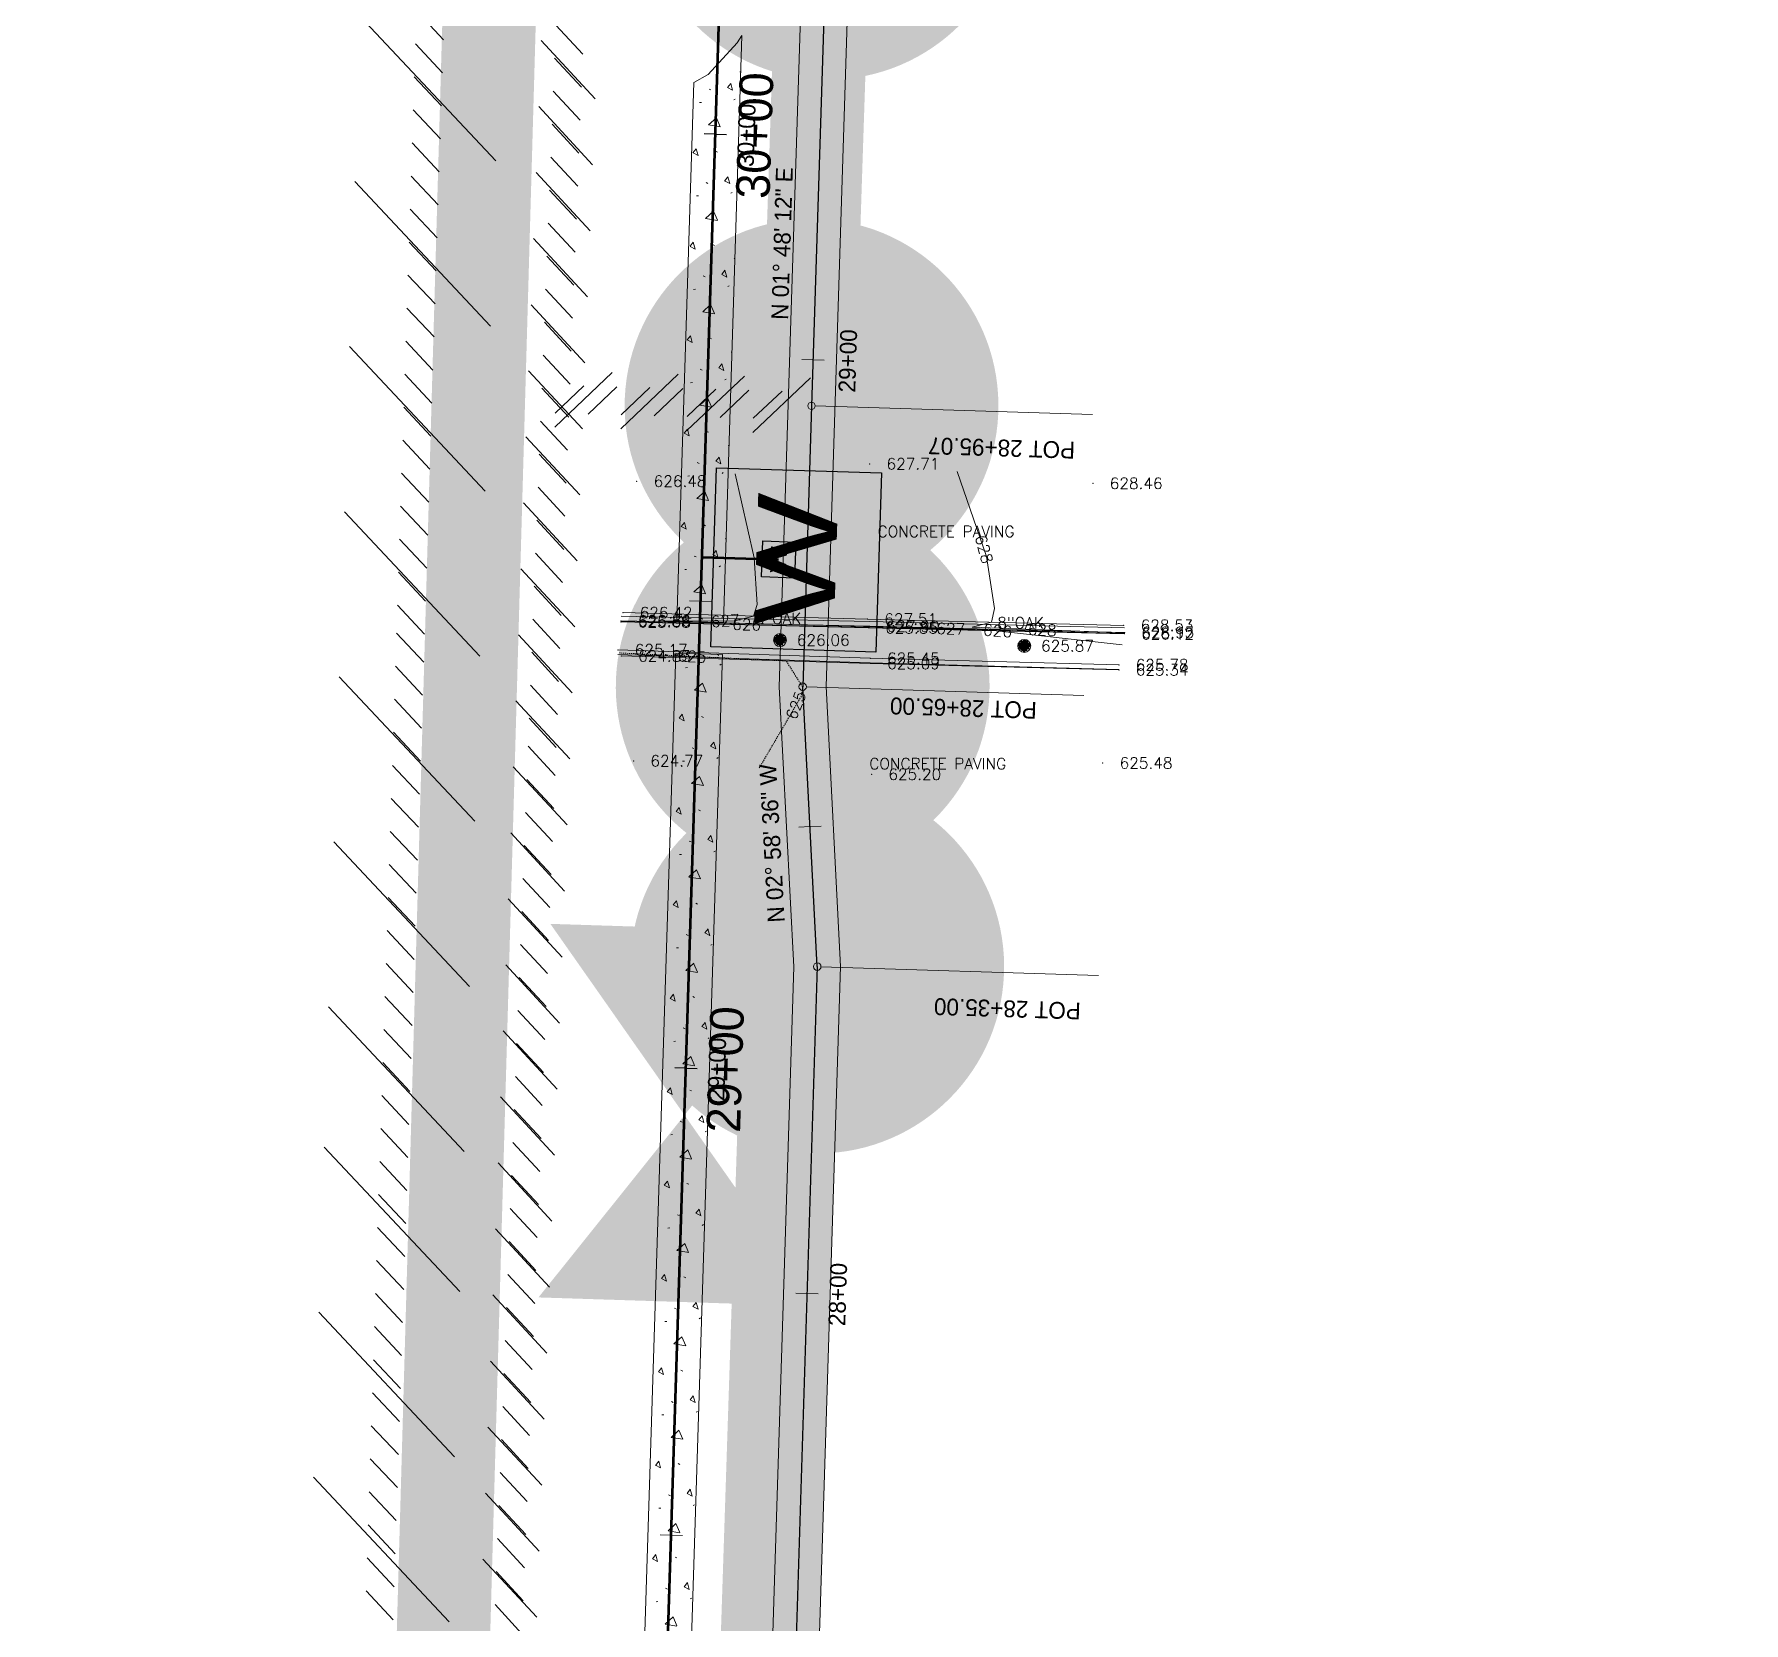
# Model space of a CAD drawing. Extents: x 2536931 to 2538613, y 7112513 to 7131087.
# Drawn here: x 2538331.3 to 2538514.2, y 7127698 to 7127868 of the extents above; entities that cross this region are included whole.
import ezdxf
from ezdxf.enums import TextEntityAlignment as Align

# ---------------------------------------------------------------- set-up
doc = ezdxf.new("R2010")
doc.units = 0
doc.header["$MEASUREMENT"] = 0
doc.linetypes.add('HIDDEN2', pattern=[0.1875, 0.125, -0.0625])
for name, color, linetype, lineweight in [('C-PVMT-CONC-REPAIR', 7, 'Continuous', 0), ('C-SSWR-MHOL', 6, 'Continuous', 30), ('C-SSWR-MHOL-200SCALE', 6, 'Continuous', 30), ('C-SSWR-MHOL-20SCALE', 6, 'Continuous', 30), ('C-SSWR-UGND', 1, 'Continuous', 30), ('C-SSWR-UGND-ABAN', 7, 'Continuous', 13), ('C-SSWR-UGND-ABAN-20-SCALE', 7, 'Continuous', 13), ('C-WATR-INST-100SCALE', 7, 'Continuous', 30), ('C-WATR-INST-200SCALE', 3, 'Continuous', 30), ('C-WATR-INST-20SCALE', 30, 'Continuous', 30), ('C-WATR-INST-40SCALE', 1, 'Continuous', 30), ('C-WATR-UGND', 4, 'Continuous', 53), ('C-WATR-UGND-ABANDON-100', 7, 'Continuous', 13), ('C-WATR-UGND-ABANDON-20', 7, 'Continuous', 13), ('CONCRETE REPAIR', 7, 'Continuous', 13), ('D_ALIGN_WL_20_SCALE', 7, 'Continuous', 30), ('D_ALIGN_WL_40_SCALE', 7, 'Continuous', 30), ('D_ALIGN_WL_POT_20_SCALE', 7, 'Continuous', 0), ('distance', 54, 'Continuous', 0), ('PT', 7, 'Continuous', 0), ('PTELEV', 5, 'Continuous', 0), ('V-PVMT-CONC', 8, 'Continuous', 0), ('V-ROAD-CURB-BACK', 8, 'Continuous', 0), ('V-ROAD-CURB-FACE', 54, 'Continuous', 0), ('V-SITE-VEGE', 8, 'Continuous', 0), ('V-SITE-VEGE-DESC', 8, 'Continuous', 0), ('V-TINN-BRKL', 100, 'Continuous', 0), ('V-TOPO-MAJR', 252, 'HIDDEN2', 0), ('V-TOPO-MINR', 8, 'Continuous', 0)]:
    doc.layers.add(name, color=color, linetype=linetype, lineweight=lineweight)
doc.layers.add('C-WATR-UGND-OLD', color=56, linetype='Continuous', lineweight=53, plot=False)
doc.styles.add('L90', font='simplex.shx', dxfattribs={"height": 0.007499985})
doc.styles.add('Outline', font='simplex.shx', dxfattribs={"height": 0.08999982000000001})
doc.styles.add('PTXT', font='romans.shx')
doc.styles.add('ROMANS', font='romans.shx')
doc.styles.add('Style-BRIDGE', font='BRIDGE.shx')

# ---------------------------------------------------------------- blocks, each defined once
blk = doc.blocks.new('TREE')
at = {"linetype": 'Continuous', "flags": 128}
blk.add_lwpolyline([(0.03453942202031612, 0, 0.9999999999999999), (-0.03453942202031612, -2.114859783171583e-18, 0.9999999999999999), (0.03453942202031612, 2.114859783171583e-18)], format="xyb", dxfattribs=at)
for points in [[(0.03453942202031612, 0.004934202879667282), (-0.03453942202031612, 0.004934202879667282)], [(-0.03453942202031612, 0), (0.03453942202031612, 0)], [(-0.02960521867498755, 0.01480260957032442), (0.02960521867498755, 0.01480260957032442)], [(0.02960521867498755, 0.009868406690657139), (-0.02960521867498755, 0.009868406690657139)], [(-0.02960521867498755, 0.009868406690657139), (0.02467101579532027, 0.009868406690657139)], [(-0.02960521867498755, 0.004934202879667282), (0.02467101579532027, 0.004934202879667282)], [(0.02467101579532027, 0.02467101532965899), (-0.02467101579532027, 0.02467101532965899)], [(-0.0197368124499917, 0.0197368124499917), (0.0197368124499917, 0.0197368124499917)], [(0.01480260957032442, 0.0197368124499917), (-0.0197368124499917, 0.0197368124499917)], [(0.009868406224995852, 0.02467101532965899), (-0.009868406224995852, 0.02467101532965899)], [(-0.004934203345328569, 0.02960521914064884), (0.009868406224995852, 0.02960521914064884)], [(-0.02960521867498755, -0.004934202879667282), (0.02960521867498755, -0.004934202879667282)], [(-0.02960521867498755, -0.004934202879667282), (0.02960521867498755, -0.004934202879667282)], [(-0.02960521867498755, -0.009868406690657139), (0.02467101579532027, -0.009868406690657139)], [(0.0197368124499917, -0.01480260957032442), (-0.02467101579532027, -0.01480260957032442)], [(0.02960521867498755, -0.01480260957032442), (-0.02467101579532027, -0.01480260957032442)], [(0.01480260957032442, -0.0197368124499917), (-0.0197368124499917, -0.0197368124499917)], [(-0.01480260957032442, -0.02467101532965899), (0.01480260957032442, -0.02467101532965899)], [(-0.009868406224995852, -0.02467101532965899), (0.004934203345328569, -0.02467101532965899)], [(-0.004934203345328569, -0.02960521914064884), (0.004934203345328569, -0.02960521914064884)]]:
    blk.add_lwpolyline(points, dxfattribs=at)
blk = doc.blocks.new('WVP40SC')
at = {"layer": 'C-WATR-INST-40SCALE', "extrusion": (0, 0, -1)}
blk.add_solid([(3.999999997206032, -2.999999999534339), (3.999999998137355, 3.000000000465661), (0, 0)], dxfattribs=at)
at = {"layer": 'C-WATR-INST-40SCALE'}
blk.add_solid([(0, 0), (4, -3), (3.999999998137355, 3)], dxfattribs=at)
blk = doc.blocks.new('WVP40SC_1')
at = {"layer": 'C-WATR-INST-20SCALE', "extrusion": (0, 0, -1)}
blk.add_solid([(3.999999998137355, -3.000000000465661), (4, 2.999999999534339), (0, 2.328306436538696e-10)], dxfattribs=at)
at = {"layer": 'C-WATR-INST-20SCALE'}
blk.add_solid([(0, 2.328306436538696e-10), (4, -3.000000000698492), (4, 2.999999999534339)], dxfattribs=at)
blk = doc.blocks.new('WVP40SC_2')
at = {"layer": 'C-WATR-INST-200SCALE', "extrusion": (0, 0, -1)}
blk.add_solid([(3.999999997322448, -2.999999999708962), (3.99999999802094, 3.000000000116415), (-1.164153218269348e-10, -1.164153218269348e-10)], dxfattribs=at)
at = {"layer": 'C-WATR-INST-200SCALE'}
blk.add_solid([(1.164153218269348e-10, -1.164153218269348e-10), (4, -3), (3.999999998486601, 3.000000000116415)], dxfattribs=at)
blk = doc.blocks.new('WMP20SC new')
at = {"layer": 'C-WATR-INST-20SCALE', "lineweight": 30, "flags": 128}
blk.add_lwpolyline([(-1.91872423607856, 1.76674608013127), (1.918724237941206, 1.766746080160374), (1.918724239803851, -1.766746078967117), (-1.918724237941206, -1.766746079083532)], close=True, dxfattribs=at)
at = {"layer": 'C-WATR-INST-20SCALE', "color": 7, "linetype": 'Continuous', "lineweight": 30, "insert": (1.862645149230957e-09, 5.820766091346741e-10), "char_height": 1.71, "attachment_point": 5, "line_spacing_factor": 0.7228915662650602, "style": 'Outline'}
blk.add_mtext('\\FBRIDGE.shx;\\W1.315789x;W', dxfattribs=at)
blk = doc.blocks.new('WVP40SC_3')
at = {"layer": 'C-WATR-UGND-OLD', "extrusion": (0, 0, -1)}
blk.add_solid([(3.99999999802094, -3), (3.999999998137355, 3), (2.328306436538696e-10, 0)], dxfattribs=at)
at = {"layer": 'C-WATR-UGND-OLD'}
blk.add_solid([(-2.328306436538696e-10, 0), (3.999999998952262, -3.000000001862645), (3.999999997671694, 2.999999998137355)], dxfattribs=at)
blk = doc.blocks.new('WMP20SC new_1')
at = {"layer": 'C-WATR-INST-100SCALE', "flags": 128}
blk.add_lwpolyline([(-1.918724236544222, 1.766746079680161), (1.91872423782479, 1.766746079738368), (1.918724239338189, -1.76674607944733), (-1.918724237941206, -1.766746079541917)], close=True, dxfattribs=at)
at = {"layer": 'C-WATR-INST-100SCALE', "insert": (1.047737896442413e-09, 8.731149137020111e-11), "char_height": 1.71, "attachment_point": 5, "line_spacing_factor": 0.7228915662650602, "style": 'Outline'}
blk.add_mtext('\\FBRIDGE.shx;\\W1.315789x;W', dxfattribs=at)

msp = doc.modelspace()

# ---------------------------------------------------------------- hatches: boundary and pattern name
at = {"layer": 'C-PVMT-CONC-REPAIR'}
h = msp.add_hatch(dxfattribs=at)
h.set_pattern_fill('CONCRT', color=256, style=0)
h.set_pattern_definition([(152.1355248209764, (2538407.269536098, 7127604.851696271), (42.5826772186707, -21.08053903225683), [0.5130576257247974, -66.85109641780194]), (51.28488407367871, (2538406.815964636, 7127605.09149005), (-45.06632780193993, -57.80037044386563), [0.4587984732531098, -85.907224504536]), (-74.12813139764626, (2538407.102919467, 7127605.449474636), (7.709349004171636, -29.85240338619116), [0.6205643215135919, -113.2709701531786]), (170.0786525998155, (2538409.25397124, 7127607.407589216), (8.640717972897601, -0.272062332645243), [1.067516979292661, -68.79251325975032]), (41.75592187740309, (2538408.202418763, 7127607.591518252), (-44.44541515612263, -38.08014307483501), [0.949112355026388, -70.62918411115112]), (-66.25569713189599, (2538408.910445711, 7127608.223587951), (40.40948295831011, -90.10133482386401), [0.8669700086520753, -119.4077244411781]), (150.7811753192905, (2538404.721506571, 7127602.984817352), (76.52463646444379, -41.88901573186842), [1.067542726633911, -106.0586195774457]), (22.73084704936189, (2538403.789796121, 7127603.505934526), (-17.59189226870386, -9.315989019224821), [0.9593965342929128, -46.55558557661607]), (-86.7952140969481, (2538404.67467651, 7127603.876647905), (-0.3104563229086549, -9.860113684515309), [0.8746361534466565, -98.15343322589648]), (31.3037303101705, (2538405.557071756, 7127607.770934826), (-44.13495883321397, -28.22002939031971), [0.1334455779716291, -72.11028650308852]), (153.6623056138943, (2538404.013600707, 7127609.892586606), (16.97097962288655, -10.40423834980579), [0.1822172544540465, -47.33276485645494]), (153.6623056138943, (2538411.189732895, 7127606.779172228), (16.97097962288655, -10.40423834980579), [0.1822172544540468, -47.33276485645494]), (153.6623056138943, (2538408.991828785, 7127605.164003012), (16.97097962288655, -10.40423834980579), [0.1822172544540468, -47.33276485645494]), (4.706564633651872, (2538409.594707506, 7127609.545681238), (-78.07691807898708, -7.411552690708121), [0.1674874858916947, -86.84355046332485]), (153.6623056138943, (2538404.30087318, 7127605.496794121), (16.97097962288655, -10.40423834980579), [0.1822172544540474, -47.33276485645494]), (153.6623056138943, (2538408.145168547, 7127602.377241859), (16.97097962288655, -10.40423834980579), [0.1822172544540468, -47.33276485645494]), (152.1355248209764, (2538410.087919955, 7127602.353121761), (42.5826772186707, -21.08053903225683), [0.5130576257247976, -66.85109641780194]), (51.28488407367871, (2538409.634348494, 7127602.592915541), (-45.06632780193993, -57.80037044386563), [0.4587984732531104, -85.907224504536]), (-74.12813139764626, (2538409.921303324, 7127602.950900127), (7.709349004171636, -29.85240338619116), [0.6205643215135918, -113.2709701531786]), (152.1355248209764, (2538406.099007124, 7127609.697382261), (42.5826772186707, -21.08053903225683), [0.513057625724798, -66.85109641780194]), (51.28488407367871, (2538405.645435662, 7127609.937176041), (-45.06632780193993, -57.80037044386563), [0.4587984732531103, -85.907224504536]), (-74.12813139764626, (2538405.932390493, 7127610.295160628), (7.709349004171636, -29.85240338619116), [0.6205643215135919, -113.2709701531786]), (31.3037303101705, (2538402.442837134, 7127602.2419431), (-44.13495883321397, -28.22002939031971), [0.1334455779716288, -72.11028650308853]), (31.3037303101705, (2538402.67723169, 7127611.0268691), (-44.13495883321397, -28.22002939031971), [0.1334455779716275, -72.11028650308853])])
h.paths.add_polyline_path([(2538410.330767849, 7127538.243699503), (2538399.153779868, 7127183.261805594), (2538401.653035637, 7127183.182987255), (2538401.022614578, 7127163.192925493), (2538391.027583692, 7127163.508136023), (2538391.658004755, 7127183.498197786), (2538394.156264421, 7127183.41941086), (2538405.333244441, 7127538.40105192), (2538412.568171737, 7127768.182831949), (2538411.010240661, 7127798.142352495), (2538413.691929854, 7127883.312982546), (2538417.095481026, 7127911.970481057), (2538426.515902999, 7128211.16371978), (2538423.956468682, 7128211.25211751), (2538424.646816962, 7128231.240199441), (2538434.640857928, 7128230.895025302), (2538433.950509652, 7128210.906943372), (2538431.512946703, 7128210.991131908), (2538422.086176008, 7127911.596257333), (2538418.682624835, 7127882.938758822), (2538416.014331842, 7127798.193592988), (2538417.572262918, 7127768.234072441)])
at = {"layer": 'C-SSWR-MHOL'}
h = msp.add_hatch(color=256, dxfattribs=at)
edge = h.paths.add_edge_path()
edge.add_arc((2538414.458692059, 7127828.225885157), 4, 87.51717387362392, 447.5171738736239)
h = msp.add_hatch(color=256, dxfattribs=at)
edge = h.paths.add_edge_path()
edge.add_arc((2538413.512286252, 7127798.167972741), 4, 87.51717387362392, 447.5171738736239)
h = msp.add_hatch(color=256, dxfattribs=at)
edge = h.paths.add_edge_path()
edge.add_arc((2538415.07021731, 7127768.208452537), 4, 87.51717387362392, 447.5171738736239)
at = {"layer": 'C-SSWR-MHOL-200SCALE'}
h = msp.add_hatch(color=256, dxfattribs=at)
edge = h.paths.add_edge_path()
edge.add_arc((2538416.187277344, 7127883.125870683), 20, 87.51717387362392, 447.5171738736239)
h = msp.add_hatch(color=256, dxfattribs=at)
edge = h.paths.add_edge_path()
edge.add_arc((2538414.458692059, 7127828.225885157), 20, 87.51717387362392, 447.5171738736239)
h = msp.add_hatch(color=256, dxfattribs=at)
edge = h.paths.add_edge_path()
edge.add_arc((2538413.512286252, 7127798.167972742), 20, 87.51717387362392, 447.5171738736239)
h = msp.add_hatch(color=256, dxfattribs=at)
edge = h.paths.add_edge_path()
edge.add_arc((2538415.07021731, 7127768.208452537), 20, 87.51717387362392, 447.5171738736239)
at = {"layer": 'C-SSWR-MHOL-20SCALE'}
h = msp.add_hatch(color=256, dxfattribs=at)
edge = h.paths.add_edge_path()
edge.add_arc((2538414.458692059, 7127828.225885157), 2, 87.51717387362392, 447.5171738736239)
h = msp.add_hatch(color=256, dxfattribs=at)
edge = h.paths.add_edge_path()
edge.add_arc((2538413.512286252, 7127798.167972742), 2, 87.51717387362392, 447.5171738736239)
h = msp.add_hatch(color=256, dxfattribs=at)
edge = h.paths.add_edge_path()
edge.add_arc((2538415.07021731, 7127768.208452537), 2, 87.51717387362392, 447.5171738736239)
at = {"layer": 'CONCRETE REPAIR', "linetype": 'Continuous', "lineweight": 0}
h = msp.add_hatch(dxfattribs=at)
h.set_pattern_fill('CONCR2', color=256, style=0)
h.set_pattern_definition([(152.3801793891913, (2538403.876486932, 7127904.955827684), (18.05215802146476, -10.57427742297627), [0.6155599584930781, -91.24487212770222]), (51.25908035067683, (2538403.331074182, 7127905.241202867), (-47.80968413999423, -58.522068948359), [0.5530492494665268, -137.0635884912605]), (-74.77780532769594, (2538403.677172329, 7127905.67257225), (-0.3152104807449808, -9.995030883035255), [0.7439415867128298, -30.63158929425395]), (170.4465304784673, (2538406.257844086, 7127908.02278882), (63.9705792769891, -12.0223937728288), [1.280899122686873, -72.90219892531864]), (42.24493468914496, (2538404.994709565, 7127908.235377027), (-9.49889473184985, -9.705407613064748), [1.145481644332329, -113.9124993177135]), (-67.13168068760736, (2538405.842683929, 7127909.0054859), (8.868473770359888, -10.28465415300576), [1.044811367710422, -20.96482147935225]), (149.6398272386985, (2538400.818603178, 7127902.71560219), (8.868473770359888, -10.28465415300576), [1.280946622619382, -19.64023289121301]), (21.71902998814786, (2538399.713318898, 7127903.363036287), (-27.86626323405958, -9.126161073123734), [1.131261174213902, -48.97461125170539]), (-87.03151612080137, (2538400.764271518, 7127903.78166552), (6.031579443655061, -100.2399321003231), [1.045274116904012, -109.3378040158537]), (31.33853245723518, (2538401.821642336, 7127908.459089351), (-28.18147371480457, -19.12119195615899), [0.1601003591501281, -54.70882027505316]), (154.668325562604, (2538399.969721202, 7127911.004978929), (27.23584227256963, -10.86390069294678), [0.218908656749796, -49.8869637691695]), (154.668325562604, (2538408.580720626, 7127907.268444474), (27.23584227256963, -10.86390069294678), [0.218680274601986, -49.88719215131731]), (154.668325562604, (2538405.943319776, 7127905.330365058), (27.23584227256963, -10.86390069294678), [0.218908656749796, -49.8869637691695]), (4.404996721731115, (2538404.02107515, 7127910.635092204), (9.18368425110487, -0.289623269970507), [0.2009853850408034, -92.22408592274884]), (154.668325562604, (2538400.314119534, 7127905.730001934), (27.23584227256963, -10.86390069294678), [0.218680274601986, -49.88719215131731]), (154.668325562604, (2538404.927162194, 7127901.986483796), (27.23584227256963, -10.86390069294678), [0.218807135395535, -49.88706529052376]), (152.3801793891913, (2538407.258398699, 7127901.957236245), (18.05215802146476, -10.57427742297627), [0.6156681330067361, -91.24476395318857]), (51.25908035067683, (2538406.712890102, 7127902.242661578), (-47.80968413999423, -58.522068948359), [0.5532699658746363, -137.0633677748524]), (-74.77780532769594, (2538407.059126372, 7127902.674203116), (-0.3152104807449808, -9.995030883035255), [0.7441444448872616, -30.63138643607952]), (152.3801793891913, (2538402.472081056, 7127910.770735525), (18.05215802146476, -10.57427742297627), [0.6155599584930781, -91.24487212770222]), (51.25908035067683, (2538401.926668306, 7127911.056110707), (-47.80968413999423, -58.522068948359), [0.5530492494665264, -137.0635884912605]), (-74.77780532769594, (2538402.272766453, 7127911.487480091), (-0.3152104807449808, -9.995030883035255), [0.7439415867128306, -30.63158929425395]), (31.33853245723518, (2538408.039958434, 7127903.905818937), (-28.18147371480457, -19.12119195615899), [0.1601003591501281, -54.70882027505316]), (32.41786453939834, (2538407.696185975, 7127910.929645226), (-28.18147371480457, -19.12119195615899), [0.1602390791910638, -88.73932242703911])])
h.paths.add_polyline_path([(2538405.029899862, 7127805.037439836), (2538400.030855388, 7127805.146560878), (2538401.849401588, 7127862.810958517), (2538403.395502144, 7127863.700125117), (2538406.506248652, 7127867.083706106), (2538407.010591579, 7127867.843320024)])
h = msp.add_hatch(dxfattribs=at)
h.set_pattern_fill('CONCR2', color=256, style=0)
h.set_pattern_definition([(152.3801793891913, (2538425.201645926, 7127693.667474851), (18.05215802146476, -10.57427742297627), [0.6155599584930781, -91.24487212770222]), (51.25908035067683, (2538424.656233176, 7127693.952850034), (-47.80968413999423, -58.522068948359), [0.5530492494665268, -137.0635884912605]), (-74.77780532769594, (2538425.002331322, 7127694.384219417), (-0.3152104807449808, -9.995030883035255), [0.7439415867128298, -30.63158929425395]), (170.4465304784673, (2538427.583003079, 7127696.734435987), (63.9705792769891, -12.0223937728288), [1.280899122686873, -72.90219892531864]), (42.24493468914496, (2538426.319868559, 7127696.947024194), (-9.49889473184985, -9.705407613064748), [1.145481644332329, -113.9124993177135]), (-67.13168068760736, (2538427.167842922, 7127697.717133067), (8.868473770359888, -10.28465415300576), [1.044811367710422, -20.96482147935225]), (149.6398272386985, (2538422.143762172, 7127691.427249357), (8.868473770359888, -10.28465415300576), [1.280946622619382, -19.64023289121301]), (21.71902998814786, (2538421.038477891, 7127692.074683454), (-27.86626323405958, -9.126161073123734), [1.131261174213902, -48.97461125170539]), (-87.03151612080137, (2538422.089430511, 7127692.493312687), (6.031579443655061, -100.2399321003231), [1.045274116904012, -109.3378040158537]), (31.33853245723518, (2538423.146801329, 7127697.170736518), (-28.18147371480457, -19.12119195615899), [0.1601003591501281, -54.70882027505316]), (154.668325562604, (2538421.294880195, 7127699.716626096), (27.23584227256963, -10.86390069294678), [0.218908656749796, -49.8869637691695]), (154.668325562604, (2538429.905879619, 7127695.980091641), (27.23584227256963, -10.86390069294678), [0.218680274601986, -49.88719215131731]), (154.668325562604, (2538427.268478769, 7127694.042012225), (27.23584227256963, -10.86390069294678), [0.218908656749796, -49.8869637691695]), (4.404996721731115, (2538425.346234143, 7127699.346739371), (9.18368425110487, -0.289623269970507), [0.2009853850408034, -92.22408592274884]), (154.668325562604, (2538421.639278527, 7127694.441649101), (27.23584227256963, -10.86390069294678), [0.218680274601986, -49.88719215131731]), (154.668325562604, (2538426.252321187, 7127690.698130963), (27.23584227256963, -10.86390069294678), [0.218807135395535, -49.88706529052376]), (152.3801793891913, (2538428.583557692, 7127690.668883412), (18.05215802146476, -10.57427742297627), [0.6156681330067361, -91.24476395318857]), (51.25908035067683, (2538428.038049095, 7127690.954308745), (-47.80968413999423, -58.522068948359), [0.5532699658746363, -137.0633677748524]), (-74.77780532769594, (2538428.384285366, 7127691.385850283), (-0.3152104807449808, -9.995030883035255), [0.7441444448872616, -30.63138643607952]), (152.3801793891913, (2538423.79724005, 7127699.482382691), (18.05215802146476, -10.57427742297627), [0.6155599584930781, -91.24487212770222]), (51.25908035067683, (2538423.2518273, 7127699.767757874), (-47.80968413999423, -58.522068948359), [0.5530492494665264, -137.0635884912605]), (-74.77780532769594, (2538423.597925446, 7127700.199127258), (-0.3152104807449808, -9.995030883035255), [0.7439415867128306, -30.63158929425395]), (31.33853245723518, (2538429.365117427, 7127692.617466104), (-28.18147371480457, -19.12119195615899), [0.1601003591501281, -54.70882027505316]), (32.41786453939834, (2538429.021344969, 7127699.641292393), (-28.18147371480457, -19.12119195615899), [0.1602390791910638, -88.73932242703911])])
h.paths.add_polyline_path([(2538399.242447359, 7127621.522738646), (2538394.239406561, 7127621.505140034), (2538399.924301863, 7127801.767848354), (2538404.92194593, 7127801.614321712)])

# ---------------------------------------------------------------- linework, layer by layer
at = {"layer": 'C-PVMT-CONC-REPAIR', "color": 7, "lineweight": 13, "flags": 128}
msp.add_lwpolyline([(2538410.330767849, 7127538.243699503), (2538399.153779868, 7127183.261805594), (2538401.653035637, 7127183.182987255), (2538401.022614578, 7127163.192925493), (2538391.027583692, 7127163.508136023), (2538391.658004755, 7127183.498197786), (2538394.156264421, 7127183.41941086), (2538405.333244441, 7127538.40105192), (2538412.568171737, 7127768.182831949), (2538411.010240661, 7127798.142352495), (2538413.691929854, 7127883.312982546), (2538417.095481026, 7127911.970481057), (2538426.515902999, 7128211.16371978), (2538423.956468682, 7128211.25211751), (2538424.646816962, 7128231.240199441), (2538434.640857928, 7128230.895025302), (2538433.950509652, 7128210.906943372), (2538431.512946703, 7128210.991131908), (2538422.086176008, 7127911.596257333), (2538418.682624835, 7127882.938758822), (2538416.014331842, 7127798.193592988), (2538417.572262918, 7127768.234072441)], close=True, dxfattribs=at)
at = {"layer": 'C-SSWR-UGND'}
for p, q in [((2538416.187277344, 7127883.125870683), (2538414.458692059, 7127828.225885157)), ((2538414.458692059, 7127828.225885157), (2538413.512286252, 7127798.167972742)), ((2538415.07021731, 7127768.208452537), (2538413.512286252, 7127798.167972741)), ((2538415.07021731, 7127768.208452537), (2538407.832006145, 7127538.322375711))]:
    msp.add_line(p, q, dxfattribs=at)
at = {"layer": 'C-SSWR-UGND', "extrusion": (0, 0, -1)}
msp.add_solid([(-2538412.94677229, 7127845.543525032), (-2538414.838583113, 7127840.291250732), (-2538417.057584518, 7127845.413883482)], dxfattribs=at)
at = {"layer": 'C-SSWR-UGND-ABAN', "linetype": 'Continuous'}
for p, q in [((2538385.530182123, 7127867.31397462), (2538391.295304389, 7127861.087951389)), ((2538385.258593625, 7127860.248124373), (2538391.023715891, 7127854.022101143)), ((2538384.987005128, 7127853.182274128), (2538390.752127394, 7127846.956250899)), ((2538384.71541663, 7127846.116423883), (2538390.480538896, 7127839.890400653)), ((2538384.443828132, 7127839.050573638), (2538390.208950398, 7127832.824550408)), ((2538384.172239634, 7127831.984723394), (2538389.9373619, 7127825.75870016)), ((2538393.132699971, 7127831.778034474), (2538386.979690825, 7127825.93504907)), ((2538400.201407551, 7127831.595351233), (2538394.048398403, 7127825.752365828)), ((2538407.270115131, 7127831.412667991), (2538401.117105984, 7127825.569682586)), ((2538414.338822708, 7127831.22998475), (2538408.18581356, 7127825.386999344)), ((2538383.900651136, 7127824.918873147), (2538389.665773402, 7127818.692849916)), ((2538383.629062639, 7127817.8530229), (2538389.394184905, 7127811.626999673)), ((2538383.357474141, 7127810.787172657), (2538389.122596407, 7127804.561149428)), ((2538383.085885643, 7127803.721322413), (2538388.85100791, 7127797.495299182)), ((2538382.814297146, 7127796.655472168), (2538388.579419412, 7127790.429448935)), ((2538382.542708648, 7127789.589621923), (2538388.307830914, 7127783.363598691)), ((2538382.27112015, 7127782.523771675), (2538388.036242416, 7127776.297748443)), ((2538381.999531653, 7127775.45792143), (2538387.764653918, 7127769.2318982)), ((2538381.727943155, 7127768.392071182), (2538387.493065421, 7127762.166047954)), ((2538381.456354658, 7127761.326220938), (2538387.221476923, 7127755.10019771)), ((2538381.18476616, 7127754.260370693), (2538386.949888426, 7127748.034347462)), ((2538380.913177662, 7127747.194520447), (2538386.678299929, 7127740.968497215)), ((2538380.641589164, 7127740.128670204), (2538386.406711431, 7127733.902646973)), ((2538380.370000666, 7127733.062819959), (2538386.135122932, 7127726.836796727)), ((2538380.098412168, 7127725.996969711), (2538385.863534433, 7127719.770946485)), ((2538379.82682367, 7127718.931119467), (2538385.591945936, 7127712.705096238)), ((2538379.555235173, 7127711.865269222), (2538385.320357439, 7127705.639245993)), ((2538379.283646675, 7127704.799418975), (2538385.048768942, 7127698.573395745))]:
    msp.add_line(p, q, dxfattribs=at)
at = {"layer": 'C-SSWR-UGND-ABAN-20-SCALE', "linetype": 'Continuous'}
for p, q in [((2538387.093363855, 7127868.972609048), (2538389.975806398, 7127865.859487628)), ((2538386.957435023, 7127865.4396891), (2538389.839877567, 7127862.326567682)), ((2538386.821506192, 7127861.906769154), (2538389.703948736, 7127858.793647734)), ((2538386.68557736, 7127858.373849208), (2538389.568019904, 7127855.260727787)), ((2538386.549648528, 7127854.84092926), (2538389.432091073, 7127851.727807839)), ((2538386.413719697, 7127851.308009313), (2538389.296162242, 7127848.194887891)), ((2538386.277790865, 7127847.775089365), (2538389.16023341, 7127844.661967943)), ((2538386.141862034, 7127844.242169418), (2538389.024304578, 7127841.129047997)), ((2538386.005933202, 7127840.709249469), (2538388.888375747, 7127837.59612805)), ((2538385.870004371, 7127837.176329523), (2538388.752446915, 7127834.063208103)), ((2538385.734075539, 7127833.643409576), (2538388.616518084, 7127830.530288155)), ((2538385.598146708, 7127830.110489629), (2538388.480589252, 7127826.997368207)), ((2538390.094948365, 7127830.356041091), (2538387.018443792, 7127827.434548388)), ((2538393.629302155, 7127830.26469947), (2538390.552797582, 7127827.343206768)), ((2538397.163655945, 7127830.173357849), (2538394.087151372, 7127827.251865147)), ((2538400.698009734, 7127830.082016229), (2538397.62150516, 7127827.160523526)), ((2538404.232363522, 7127829.990674607), (2538401.155858949, 7127827.069181905)), ((2538407.766717313, 7127829.899332987), (2538404.69021274, 7127826.977840284)), ((2538411.301071102, 7127829.807991367), (2538408.224566529, 7127826.886498664)), ((2538385.462217877, 7127826.577569683), (2538388.344660421, 7127823.464448261)), ((2538385.326289045, 7127823.044649735), (2538388.208731589, 7127819.931528314)), ((2538385.190360213, 7127819.511729788), (2538388.072802757, 7127816.398608368)), ((2538385.054431382, 7127815.978809841), (2538387.936873926, 7127812.86568842)), ((2538384.91850255, 7127812.445889895), (2538387.800945094, 7127809.332768474)), ((2538384.782573719, 7127808.912969945), (2538387.665016263, 7127805.799848525)), ((2538384.646644887, 7127805.380049999), (2538387.529087431, 7127802.266928579)), ((2538384.510716056, 7127801.847130053), (2538387.3931586, 7127798.734008633)), ((2538384.374787224, 7127798.314210105), (2538387.257229768, 7127795.201088684)), ((2538384.238858393, 7127794.781290158), (2538387.121300936, 7127791.668168738)), ((2538384.123502999, 7127791.783093474), (2538387.005945543, 7127788.669972052)), ((2538383.987574167, 7127788.250173526), (2538386.870016712, 7127785.137052104)), ((2538383.851645336, 7127784.717253579), (2538386.73408788, 7127781.604132159)), ((2538383.715716504, 7127781.184333632), (2538386.598159048, 7127778.07121221)), ((2538383.579787672, 7127777.651413685), (2538386.462230216, 7127774.538292264)), ((2538383.443858841, 7127774.118493739), (2538386.326301385, 7127771.005372318)), ((2538383.307930009, 7127770.585573791), (2538386.190372554, 7127767.47245237)), ((2538383.172001178, 7127767.052653843), (2538386.054443722, 7127763.939532423)), ((2538383.036072346, 7127763.519733896), (2538385.918514891, 7127760.406612475)), ((2538382.900143515, 7127759.986813948), (2538385.782586059, 7127756.873692528)), ((2538382.764214683, 7127756.453894002), (2538385.646657228, 7127753.34077258)), ((2538382.628285852, 7127752.920974054), (2538385.510728396, 7127749.807852634)), ((2538382.49235702, 7127749.388054106), (2538385.374799564, 7127746.274932688)), ((2538382.356428189, 7127745.85513416), (2538385.238870733, 7127742.74201274)), ((2538382.220499357, 7127742.322214214), (2538385.102941901, 7127739.209092793)), ((2538382.084570525, 7127738.789294267), (2538384.96701307, 7127735.676172846)), ((2538381.948641694, 7127735.25637432), (2538384.831084238, 7127732.143252898)), ((2538381.812712863, 7127731.723454371), (2538384.695155407, 7127728.61033295)), ((2538381.676784031, 7127728.190534425), (2538384.559226575, 7127725.077413004)), ((2538381.5408552, 7127724.657614476), (2538384.423297744, 7127721.544493056)), ((2538381.404926368, 7127721.12469453), (2538384.287368912, 7127718.01157311)), ((2538381.268997537, 7127717.591774583), (2538384.151440081, 7127714.478653162)), ((2538381.133068705, 7127714.058854635), (2538384.015511249, 7127710.945733214)), ((2538380.997139873, 7127710.52593469), (2538383.879582418, 7127707.412813268)), ((2538380.861211041, 7127706.993014742), (2538383.743653586, 7127703.87989332)), ((2538380.72528221, 7127703.460094795), (2538383.607724754, 7127700.346973374)), ((2538380.589353378, 7127699.927174848), (2538383.471795923, 7127696.814053426))]:
    msp.add_line(p, q, dxfattribs=at)
at = {"layer": 'C-WATR-UGND'}
for p, q in [((2538368.712925595, 7126732.772254649), (2538423.090373916, 7128457.030235785)), ((2538402.749416017, 7127812.03750289), (2538410.939364329, 7127811.779218749))]:
    msp.add_line(p, q, dxfattribs=at)
at = {"layer": 'C-WATR-UGND-ABANDON-100'}
for p, q in [((2538366.151205982, 7127869.901932833), (2538380.665542624, 7127854.431508412)), ((2538365.587825853, 7127852.233242934), (2538380.102162495, 7127836.762818509)), ((2538365.024445725, 7127834.564553025), (2538379.538782367, 7127819.094128603)), ((2538364.461065595, 7127816.895863128), (2538378.975402238, 7127801.425438701)), ((2538363.897685466, 7127799.227173232), (2538378.412022108, 7127783.756748807)), ((2538363.334305335, 7127781.558483327), (2538377.848641978, 7127766.088058901)), ((2538362.770925211, 7127763.889793424), (2538377.285261848, 7127748.419368998)), ((2538362.292815186, 7127748.8953389), (2538376.807151828, 7127733.424914474)), ((2538361.729435057, 7127731.226648997), (2538376.243771699, 7127715.756224569)), ((2538361.166054928, 7127713.557959098), (2538375.68039157, 7127698.087534674))]:
    msp.add_line(p, q, dxfattribs=at)
at = {"layer": 'C-WATR-UGND-ABANDON-20', "linetype": 'Continuous'}
for p, q in [((2538372.1729663, 7127870.488745329), (2538375.075833628, 7127867.394660444)), ((2538372.060290274, 7127866.955007349), (2538374.963157602, 7127863.860922463)), ((2538371.947614248, 7127863.421269368), (2538374.850481576, 7127860.327184483)), ((2538371.834938222, 7127859.887531388), (2538374.73780555, 7127856.793446502)), ((2538371.722262196, 7127856.353793407), (2538374.625129524, 7127853.259708522)), ((2538371.60958617, 7127852.820055425), (2538374.512453499, 7127849.725970541)), ((2538371.496910145, 7127849.286317445), (2538374.399777473, 7127846.192232562)), ((2538371.384234119, 7127845.752579466), (2538374.287101447, 7127842.658494581)), ((2538371.271558093, 7127842.218841485), (2538374.174425421, 7127839.1247566)), ((2538371.158882067, 7127838.685103506), (2538374.061749396, 7127835.591018621)), ((2538371.046206041, 7127835.151365525), (2538373.94907337, 7127832.057280639)), ((2538370.933530015, 7127831.617627544), (2538373.836397343, 7127828.52354266)), ((2538370.820853989, 7127828.083889564), (2538373.723721318, 7127824.98980468)), ((2538370.708177964, 7127824.550151585), (2538373.611045292, 7127821.4560667)), ((2538370.595501938, 7127821.016413603), (2538373.498369266, 7127817.922328718)), ((2538370.482825912, 7127817.482675623), (2538373.38569324, 7127814.388590738)), ((2538370.370149886, 7127813.948937644), (2538373.273017215, 7127810.854852759)), ((2538370.25747386, 7127810.415199663), (2538373.160341188, 7127807.321114778)), ((2538370.144797835, 7127806.881461683), (2538373.047665162, 7127803.787376798)), ((2538370.04917583, 7127803.882570777), (2538372.952043158, 7127800.788485891)), ((2538369.936499804, 7127800.348832796), (2538372.839367133, 7127797.25474791)), ((2538369.823823778, 7127796.815094817), (2538372.726691107, 7127793.721009932)), ((2538369.711147753, 7127793.281356837), (2538372.614015081, 7127790.187271951)), ((2538369.598471727, 7127789.747618856), (2538372.501339055, 7127786.653533972)), ((2538369.485795701, 7127786.213880876), (2538372.388663029, 7127783.119795992)), ((2538369.373119675, 7127782.680142895), (2538372.275987003, 7127779.586058011)), ((2538369.260443649, 7127779.146404915), (2538372.163310978, 7127776.052320031)), ((2538369.147767623, 7127775.612666935), (2538372.050634952, 7127772.518582051)), ((2538369.035091598, 7127772.078928955), (2538371.937958926, 7127768.984844071)), ((2538368.922415572, 7127768.545190975), (2538371.8252829, 7127765.451106088)), ((2538368.809739546, 7127765.011452994), (2538371.712606874, 7127761.917368108)), ((2538368.69706352, 7127761.477715014), (2538371.599930848, 7127758.38363013)), ((2538368.584387494, 7127757.943977034), (2538371.487254823, 7127754.849892149)), ((2538368.471711468, 7127754.410239054), (2538371.374578797, 7127751.316154169)), ((2538368.359035443, 7127750.876501074), (2538371.261902771, 7127747.782416188)), ((2538368.246359417, 7127747.342763093), (2538371.149226746, 7127744.248678208)), ((2538368.133683391, 7127743.809025113), (2538371.036550719, 7127740.714940227)), ((2538368.021007365, 7127740.275287131), (2538370.923874693, 7127737.181202247)), ((2538367.908331339, 7127736.74154915), (2538370.811198668, 7127733.647464266)), ((2538367.795655314, 7127733.20781117), (2538370.698522642, 7127730.113726287)), ((2538367.682979288, 7127729.67407319), (2538370.585846616, 7127726.579988305)), ((2538367.570303262, 7127726.14033521), (2538370.473170591, 7127723.046250325)), ((2538367.457627236, 7127722.606597231), (2538370.360494565, 7127719.512512345)), ((2538367.34495121, 7127719.07285925), (2538370.247818538, 7127715.978774364)), ((2538367.232275184, 7127715.539121269), (2538370.135142512, 7127712.445036385)), ((2538367.119599158, 7127712.005383289), (2538370.022466487, 7127708.911298404)), ((2538367.006923133, 7127708.47164531), (2538369.909790461, 7127705.377560425)), ((2538366.894247107, 7127704.937907328), (2538369.797114436, 7127701.843822443)), ((2538366.781571081, 7127701.404169348), (2538369.684438409, 7127698.310084463))]:
    msp.add_line(p, q, dxfattribs=at)
at = {"layer": 'CONCRETE REPAIR', "linetype": 'Continuous', "flags": 128}
for points in [[(2538405.029899862, 7127805.037439836), (2538400.030855388, 7127805.146560878), (2538401.849401588, 7127862.810958517), (2538403.395502144, 7127863.700125117), (2538406.506248652, 7127867.083706106), (2538407.010591579, 7127867.843320024)], [(2538399.242447359, 7127621.522738646), (2538394.239406561, 7127621.505140034), (2538399.924301863, 7127801.767848354), (2538404.92194593, 7127801.614321712)]]:
    msp.add_lwpolyline(points, close=True, dxfattribs=at)
at = {"layer": 'D_ALIGN_WL_20_SCALE', "color": 6, "lineweight": 13}
for p, q in [((2538404.176345039, 7127857.284086633), (2538402.976941334, 7127857.321911898)), ((2538404.176345039, 7127857.284086633), (2538405.375748745, 7127857.246261369)), ((2538402.600292381, 7127807.308932228), (2538401.400888675, 7127807.346757492)), ((2538402.600292381, 7127807.308932228), (2538403.799696086, 7127807.271106964)), ((2538401.024239723, 7127757.333777821), (2538399.824836017, 7127757.371603085)), ((2538401.024239723, 7127757.333777821), (2538402.223643428, 7127757.295952557)), ((2538399.448187063, 7127707.358623413), (2538398.248783358, 7127707.396448677)), ((2538399.448187063, 7127707.358623413), (2538400.647590769, 7127707.320798149))]:
    msp.add_line(p, q, dxfattribs=at)
at = {"layer": 'D_ALIGN_WL_20_SCALE', "color": 2, "lineweight": 13}
for p, q in [((2538414.613753172, 7127833.1506366), (2538413.414347554, 7127833.18840118)), ((2538414.613753172, 7127833.1506366), (2538415.81315879, 7127833.11287202)), ((2538414.29125178, 7127783.188212639), (2538413.092870972, 7127783.125895396)), ((2538414.29125178, 7127783.188212639), (2538415.489632589, 7127783.250529882)), ((2538413.9687504, 7127733.225788678), (2538412.769344782, 7127733.263553258)), ((2538413.9687504, 7127733.225788678), (2538415.168156018, 7127733.188024098))]:
    msp.add_line(p, q, dxfattribs=at)
at = {"layer": 'D_ALIGN_WL_40_SCALE', "color": 6}
for p, q in [((2538404.176345039, 7127857.284086633), (2538402.976941334, 7127857.321911898)), ((2538404.176345039, 7127857.284086633), (2538405.375748745, 7127857.246261369)), ((2538401.024239723, 7127757.333777821), (2538399.824836017, 7127757.371603085)), ((2538401.024239723, 7127757.333777821), (2538402.223643428, 7127757.295952557))]:
    msp.add_line(p, q, dxfattribs=at)
at = {"layer": 'D_ALIGN_WL_POT_20_SCALE', "color": 2, "lineweight": 13}
for p, q in [((2538414.858493932, 7127828.213296964), (2538444.541921099, 7127827.278682225)), ((2538413.912088125, 7127798.155384549), (2538443.595515292, 7127797.22076981)), ((2538415.470019182, 7127768.195864344), (2538445.153446349, 7127767.261249606))]:
    msp.add_line(p, q, dxfattribs=at)
for centre in [(2538414.458692059, 7127828.225885157), (2538413.512286252, 7127798.167972742), (2538415.07021731, 7127768.208452537)]:
    msp.add_circle(centre, 0.4, dxfattribs=at)
at = {"layer": 'distance', "color": 7, "linetype": 'Continuous', "lineweight": 0, "const_width": 10}
for points in [[(2538509.228462273, 7129167.851868501), (2538386.360673316, 7128095.994778795), (2538358.751109025, 7127119.824523533), (2538359.329238663, 7126636.892508413), (2538336.270039947, 7125875.853726753)], [(2538350.049363954, 7125872.840792594), (2538429.927807644, 7128312.896414463), (2538436.684857437, 7128453.75382174), (2538506.783288937, 7129126.305431344)]]:
    msp.add_lwpolyline(points, dxfattribs=at)
at = {"layer": 'PT'}
for p in [(2538420.687, 7127822.015, 627.7069999999367), (2538395.761, 7127820.154, 626.4830000000075), (2538444.57, 7127819.929, 628.4559999997728), (2538394.269, 7127806.094, 626.4209999996237), (2538394.072, 7127805.208, 626.8559999996796), (2538394.08, 7127805.101, 625.6779999998398), (2538420.445, 7127805.402, 627.5060000000522), (2538420.536, 7127804.465, 625.8539999998175), (2538420.696, 7127804.628, 627.902999999933), (2538447.88, 7127804.725, 628.527999999933), (2538411.081, 7127803.151, 626.061999999918), (2538437.223, 7127802.529, 625.86699999962), (2538447.928, 7127803.832, 626.12099999981), (2538447.952, 7127803.963, 628.9449999998324), (2538393.737, 7127802.104, 625.1729999999516), (2538394.091, 7127801.451, 624.8249999997206), (2538420.736, 7127801.203, 625.4529999997467), (2538420.742, 7127800.656, 625.0889999996871), (2538447.346, 7127800.496, 625.7829999998212), (2538447.349, 7127799.961, 625.344000000041), (2538395.409, 7127790.227, 624.7749999999069), (2538445.629, 7127790.005, 625.4749999996275), (2538420.879, 7127788.792, 625.2009999998845)]:
    msp.add_point(p, dxfattribs=at)
at = {"layer": 'V-ROAD-CURB-BACK', "flags": 128}
for points in [[(2538394.072, 7127805.208), (2538420.696, 7127804.628), (2538447.952, 7127803.963)], [(2538393.737, 7127802.104), (2538420.736, 7127801.203), (2538447.346, 7127800.496)]]:
    msp.add_lwpolyline(points, dxfattribs=at)
at = {"layer": 'V-ROAD-CURB-FACE', "flags": 128}
for points in [[(2538394.082889844, 7127805.707881397), (2538420.707542701, 7127805.127867174), (2538447.964195519, 7127804.462851248)], [(2538393.720323481, 7127801.604278184), (2538420.721021671, 7127800.703221512), (2538447.332720207, 7127799.996176384)]]:
    msp.add_lwpolyline(points, dxfattribs=at)
at = {"layer": 'V-TINN-BRKL', "extrusion": (0.00835658759350378, 0.9222199891268971, 0.386575295509915), "elevation": 6594859.731446246, "flags": 128}
msp.add_lwpolyline([(-2473704.941090176, -2763634.3024962), (-2473731.122285823, -2763633.126035625), (-2473758.562293871, -2763632.017885664)], dxfattribs=at)
at = {"layer": 'V-TINN-BRKL', "extrusion": (-0.04464486909199465, -0.3861452030162214, 0.9213569980476188), "elevation": -2865116.501989207, "flags": 128}
msp.add_lwpolyline([(1702955.981064326, 6792650.461895669), (1702982.495497921, 6792653.155368548), (1703009.647511744, 6792655.835978614)], dxfattribs=at)
at = {"layer": 'V-TINN-BRKL', "extrusion": (-0.02492950089224267, -0.9573126399062766, 0.2879774808226148), "elevation": -6886638.634283712, "flags": 128}
msp.add_lwpolyline([(2351980.644423913, 2071580.513458236), (2352007.108014577, 2071580.697243915), (2352034.507209935, 2071580.976055145)], dxfattribs=at)
at = {"layer": 'V-TINN-BRKL', "extrusion": (-0.01947905578942863, -0.2859757484102219, 0.9580388497899059), "elevation": -2087225.114408074, "flags": 128}
msp.add_lwpolyline([(2048142.292884019, 6978367.320409046), (2048169.290698458, 6978368.297249613), (2048195.887228527, 6978369.448525995)], dxfattribs=at)
at = {"layer": 'V-TINN-BRKL', "extrusion": (-0.007289565404194404, 0.08645322299556032, 0.9962292419267254), "elevation": 598340.0874995029, "flags": 128}
msp.add_lwpolyline([(-3128295.603102377, -6863290.335969269), (-3128322.093070706, -6863287.293092352), (-3128348.547596604, -6863284.353949877)], dxfattribs=at)
at = {"layer": 'V-TOPO-MAJR', "elevation": 625, "flags": 128}
msp.add_lwpolyline([(2538408.861464789, 7127789.469077465), (2538413.335935757, 7127797.097377759), (2538413.534873288, 7127798.079631181), (2538411.757382576, 7127800.924011367), (2538393.912982759, 7127801.779376437)], dxfattribs=at)
at = {"layer": 'V-TOPO-MINR', "flags": 128}
for points, elevation in [([(2538406.289383986, 7127820.94005964), (2538408.333509749, 7127811.944653967), (2538408.623421828, 7127806.979303841), (2538408.237575115, 7127805.724720733), (2538406.24543458, 7127805.228640704), (2538398.717210975, 7127805.194428701), (2538447.935470254, 7127803.872775137)], 627), ([(2538430.029748998, 7127821.198981307), (2538433.181561645, 7127812.113437641), (2538434.02318464, 7127806.524503494), (2538433.706144814, 7127805.074761247), (2538431.633417958, 7127804.530920823), (2538447.943968838, 7127803.919163242)], 628), ([(2538447.719650887, 7127802.637751476), (2538433.938868692, 7127804.191921395), (2538394.077813243, 7127805.13024788)], 626)]:
    msp.add_lwpolyline(points, dxfattribs=dict(at, elevation=elevation))

# ---------------------------------------------------------------- block references
at = {"layer": 'C-WATR-INST-100SCALE'}
for name, p, xscale, yscale, zscale, rotation in [('WMP20SC new_1', (2538412.812037126, 7127811.73769259), 5, 5, 5, 88.19367748134945), ('WVP40SC_3', (2538400.865976281, 7127752.315391992), 2.5, 2.5, 2.5, 88.19367741862187)]:
    msp.add_blockref(name, p, dxfattribs=dict(at, xscale=xscale, yscale=yscale, zscale=zscale, rotation=rotation))
at = {"layer": 'C-WATR-INST-200SCALE', "xscale": 5.000000000000001, "yscale": 5.000000000000001, "zscale": 5.000000000000001, "rotation": 88.17507456812496}
msp.add_blockref('WVP40SC_2', (2538400.865976281, 7127752.315391992), dxfattribs=at)
at = {"layer": 'C-WATR-INST-20SCALE', "lineweight": 30, "rotation": 87.62539200708026}
msp.add_blockref('WMP20SC new', (2538410.939364329, 7127811.779218747), dxfattribs=at)
at = {"layer": 'C-WATR-INST-20SCALE', "xscale": 0.4999999999999999, "yscale": 0.5, "zscale": 0.5, "rotation": 88.17507456812496}
msp.add_blockref('WVP40SC_1', (2538400.865976281, 7127752.315391992), dxfattribs=at)
at = {"layer": 'C-WATR-INST-40SCALE', "rotation": 88.17507456812496}
msp.add_blockref('WVP40SC', (2538400.865976281, 7127752.315391992), dxfattribs=at)
at = {"layer": 'V-SITE-VEGE', "xscale": 20, "yscale": 20, "zscale": 20}
for p in [(2538411.081, 7127803.151), (2538437.223, 7127802.529)]:
    msp.add_blockref('TREE', p, dxfattribs=at)

# ---------------------------------------------------------------- texts
at = {"layer": 'D_ALIGN_WL_20_SCALE', "color": 2, "lineweight": 13, "style": 'Style-BRIDGE'}
for s, rotation, p in [('N 01%%d 48\' 12" E', 88.19657636162412, (2538410.407194935, 7127845.621504705)), ('29+00', 88.19657640929087, (2538417.440316258, 7127833.061639214)), ('N 02%%d 58\' 36" W', 93.14240689775865, (2538409.327072795, 7127781.355306931)), ('28+00', 88.19657640929087, (2538416.367561636, 7127733.15025952))]:
    msp.add_text(s, height=1.8, rotation=rotation, dxfattribs=at).set_placement(p, align=Align.TOP_CENTER)
at = {"layer": 'D_ALIGN_WL_20_SCALE', "color": 6, "lineweight": 13, "char_height": 1.8, "attachment_point": 2, "rotation": 88.19367748338342, "line_spacing_factor": 0.7228915662650602, "style": 'L90'}
for s, insert in [('\\FBRIDGE.shx;30+00', (2538406.575152451, 7127857.208436106)), ('\\FBRIDGE.shx;29+00', (2538403.423047134, 7127757.258127294))]:
    msp.add_mtext(s, dxfattribs=dict(at, insert=insert))
at = {"layer": 'D_ALIGN_WL_40_SCALE', "color": 6, "char_height": 3.600000000000001, "attachment_point": 2, "rotation": 88.19367748338342, "line_spacing_factor": 0.7228915662650602, "style": 'L90'}
for s, insert in [('\\FBRIDGE.shx;30+00', (2538406.575152451, 7127857.208436107)), ('\\FBRIDGE.shx;29+00', (2538403.423047134, 7127757.258127294))]:
    msp.add_mtext(s, dxfattribs=dict(at, insert=insert))
at = {"layer": 'D_ALIGN_WL_POT_20_SCALE', "color": 2, "lineweight": 13, "style": 'Style-BRIDGE'}
for s, p in [('POT 28+95.07', (2538434.778727053, 7127822.812780326)), ('POT 28+65.00', (2538430.684172988, 7127794.975217317)), ('POT 28+35.00', (2538435.390252303, 7127762.795347705))]:
    msp.add_text(s, height=1.8, rotation=178.1965763456205, dxfattribs=at).set_placement(p, align=Align.TOP_CENTER)
at = {"layer": 'PTELEV', "style": 'PTXT'}
for s, p in [('627.71', (2538422.487000001, 7127821.415000007, 627.7069999999367)), ('626.48', (2538397.560999999, 7127819.553999998, 626.4830000000075)), ('628.46', (2538446.370000003, 7127819.329000004, 628.4559999997728)), ('626.42', (2538396.069000002, 7127805.493999995, 626.4209999996237)), ('627.51', (2538422.244999999, 7127804.801999994, 627.5060000000522)), ('626.86', (2538395.872, 7127804.607999995, 626.8559999996796)), ('625.68', (2538395.880000005, 7127804.501000002, 625.6779999998398)), ('625.85', (2538422.336000003, 7127803.865000002, 625.8539999998175)), ('627.90', (2538422.495999999, 7127804.027999997, 627.902999999933)), ('628.53', (2538449.679999997, 7127804.125, 628.527999999933)), ('626.12', (2538449.728000002, 7127803.231999993, 626.12099999981)), ('628.95', (2538449.751999998, 7127803.362999998, 628.9449999998324)), ('625.17', (2538395.536999999, 7127801.504000001, 625.1729999999516)), ('626.06', (2538412.880999999, 7127802.550999999, 626.061999999918)), ('625.87', (2538439.023000002, 7127801.928999998, 625.86699999962)), ('624.83', (2538395.890999999, 7127800.851000004, 624.8249999997206)), ('625.45', (2538422.535999998, 7127800.602999993, 625.4529999997467)), ('625.09', (2538422.542000003, 7127800.056000002, 625.0889999996871)), ('625.78', (2538449.146000002, 7127799.895999998, 625.7829999998212)), ('625.34', (2538449.149000002, 7127799.361000001, 625.344000000041)), ('624.77', (2538397.209000004, 7127789.627000004, 624.7749999999069)), ('625.20', (2538422.679000003, 7127788.192000002, 625.2009999998845)), ('625.48', (2538447.429000003, 7127789.405000001, 625.4749999996275))]:
    msp.add_text(s, height=1.2, dxfattribs=at).set_placement(p)
at = {"layer": 'V-PVMT-CONC', "char_height": 1.2, "attachment_point": 1, "style": 'ROMANS'}
for insert in [(2538421.525651407, 7127815.380255466), (2538420.639278299, 7127790.524603254)]:
    msp.add_mtext('CONCRETE PAVING', dxfattribs=dict(at, insert=insert))
at = {"layer": 'V-SITE-VEGE-DESC', "char_height": 1.2, "attachment_point": 1, "style": 'ROMANS'}
for insert in [(2538408.372714669, 7127806.085837953), (2538434.339915645, 7127805.606448029)]:
    msp.add_mtext('8"OAK ', dxfattribs=dict(at, insert=insert))
at = {"layer": 'V-TOPO-MAJR', "char_height": 1.2, "attachment_point": 5, "style": 'ROMANS'}
for insert, rotation in [((2538401.670308224, 7127801.407531751), 357.25564747432395), ((2538412.790770194, 7127796.167952437), 68.17341321011638)]:
    msp.add_mtext('625', dxfattribs=dict(at, insert=insert, rotation=rotation))
at = {"layer": 'V-TOPO-MINR', "char_height": 1.2, "attachment_point": 5, "style": 'ROMANS'}
for s, insert, rotation in [('628', (2538432.915330671, 7127812.880885903), 285.55542832966336), ('627', (2538405.227442908, 7127805.224014442), 4.33888733881159), ('626', (2538407.509152769, 7127804.814075078), 358.6515103564234), ('627', (2538429.360066092, 7127804.371578823), 358.46181114879664), ('626', (2538434.369223592, 7127804.143386804), 355.67117866115257), ('628', (2538439.145764627, 7127804.249156273), 357.85202196474535)]:
    msp.add_mtext(s, dxfattribs=dict(at, insert=insert, rotation=rotation))

doc.saveas('drawing.dxf')
